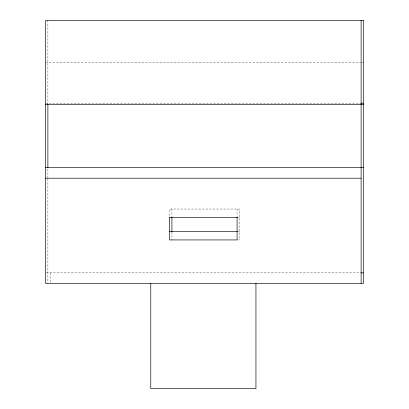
<?xml version="1.0" encoding="UTF-8"?>
<svg xmlns="http://www.w3.org/2000/svg" width="409" height="409" viewBox="0 0 409 409"><rect width="100%" height="100%" fill="white"/><g stroke="black" fill="none" stroke-linecap="round" stroke-linejoin="round"><path stroke-width="0.31" stroke-dasharray="2.04 1.53" d="M45.598 62.521L361.484 62.521M362.123 62.521L363.402 62.521M45.598 103.201L360.477 103.201M237.465 217.445L239.372 217.445M237.465 231.52L239.372 231.52M237.465 239.935L239.372 239.935L239.372 209.035L169.628 209.035L169.628 216.847M46.237 272.859L360.477 272.859M237.087 209.035L237.087 216.847M171.913 209.035L171.913 216.847M171.913 231.811L171.913 239.935M50.138 272.859L50.138 282.762M47.884 20.45L47.884 103.947M47.884 168.927L47.884 178.523M47.884 178.845L47.884 283.381"/><path stroke-width="0.61" d="M360.845 103.201L363.402 103.201M45.598 104.586L363.402 104.586M45.598 167.69L363.402 167.69M45.598 178.206L361.116 178.206M169.628 217.445L237.465 217.445M169.628 231.52L237.465 231.52M360.845 272.859L363.402 272.859M361.116 20.45L361.116 283.381M255.942 283.381L255.942 388.55L150.773 388.55L150.773 283.381M237.087 217.153L237.087 239.935L169.628 239.935L169.628 217.153M171.913 217.153L171.913 231.811M47.884 104.479L47.884 167.69M363.402 20.45L45.598 20.45L45.598 283.381L363.402 283.381L363.402 20.45"/></g></svg>
